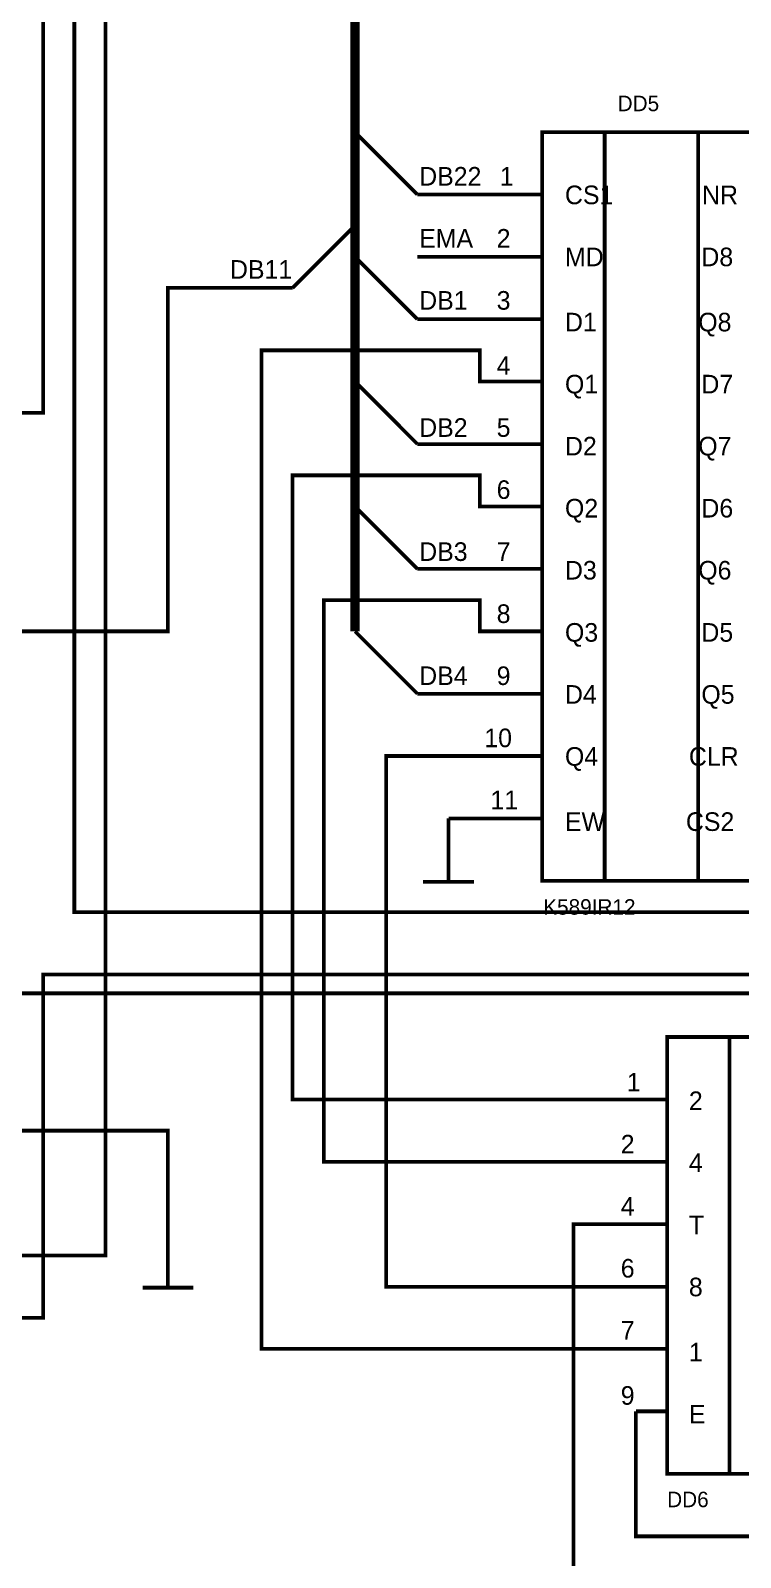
# Model space of a CAD drawing. Header units: millimetres. Extents: x 0 to 841, y 0 to 594.
# Drawn here: x 259.1 to 315.9, y 110.8 to 233.1 of the extents above; entities that cross this region are included whole.
import ezdxf

# ---------------------------------------------------------------- set-up
doc = ezdxf.new("R2010")
doc.units = ezdxf.units.MM
doc.layers.add('Sheet', color=255, linetype='Continuous')

msp = doc.modelspace()

# ---------------------------------------------------------------- linework, layer by layer
at = {"layer": 'Sheet'}
for points, const_width in [([(285.05, 184.99), (285.05, 234.99), (290.05, 239.99), (290.05, 399.99), (182.59, 399.99), (182.59, 464.99)], 0.749), ([(330.03, 345), (332.04, 345), (332.04, 332.49), (262.56, 332.49), (262.56, 162.5), (324.04, 162.5), (324.04, 175), (320.05, 175), (319.04, 175)], 0.3), ([(247.56, 314.99), (265.06, 314.99), (265.06, 134.99), (240.06, 134.99)], 0.3), ([(240.06, 130), (260.06, 130), (260.06, 157.49), (405.02, 157.49), (405.02, 300), (392.52, 300)], 0.3), ([(305.05, 269.99), (305.05, 242.49), (260.06, 242.49), (260.06, 202.49), (240.06, 202.49)], 0.3), ([(240.06, 139.99), (256.06, 139.99), (256.06, 155.99), (413.51, 155.99), (413.51, 264.99)], 0.3), ([(285.05, 224.99), (290.05, 219.99)], 0.3), ([(305.05, 224.99), (305.05, 165)], 0.3), ([(312.55, 224.99), (312.55, 165)], 0.3), ([(297.55, 219.99), (290.05, 219.99)], 0.3), ([(300.05, 219.99), (297.55, 219.99)], 0.3), ([(285.05, 217.5), (280.05, 212.5)], 0.3), ([(290.05, 210), (285.05, 215)], 0.3), ([(297.55, 215), (290.05, 215)], 0.3), ([(300.05, 215), (297.55, 215)], 0.3), ([(217.58, 207.5), (212.58, 207.5), (212.58, 184.99), (242.56, 184.99), (270.06, 184.99), (270.06, 212.5), (280.05, 212.5)], 0.3), ([(297.55, 210), (290.05, 210), (290.05, 210)], 0.3), ([(300.05, 210), (297.55, 210)], 0.3), ([(297.55, 205), (295.05, 205), (295.05, 207.5), (277.56, 207.5), (277.56, 127.5), (307.55, 127.5)], 0.3), ([(290.05, 199.99), (285.05, 205)], 0.3), ([(300.05, 205), (297.55, 205)], 0.3), ([(297.55, 199.99), (290.05, 199.99), (290.05, 199.99)], 0.3), ([(300.05, 199.99), (297.55, 199.99)], 0.3), ([(297.55, 194.99), (295.05, 194.99), (295.05, 197.49), (280.05, 197.49), (280.05, 147.49), (307.55, 147.49)], 0.3), ([(290.05, 189.99), (285.05, 194.99)], 0.3), ([(300.05, 194.99), (297.55, 194.99)], 0.3), ([(297.55, 189.99), (290.05, 189.99)], 0.3), ([(300.05, 189.99), (297.55, 189.99)], 0.3), ([(297.55, 184.99), (295.05, 184.99), (295.05, 187.49), (282.55, 187.49), (282.55, 142.49), (307.55, 142.49)], 0.3), ([(290.05, 179.99), (285.05, 184.99)], 0.3), ([(300.05, 184.99), (297.55, 184.99)], 0.3), ([(297.55, 179.99), (290.05, 179.99), (290.05, 179.99)], 0.3), ([(300.05, 179.99), (297.55, 179.99)], 0.3), ([(297.55, 175), (287.55, 175), (287.55, 132.48), (307.55, 132.48)], 0.3), ([(300.05, 175), (297.55, 175)], 0.3), ([(292.55, 170), (292.55, 164.92)], 0.3), ([(297.55, 170), (292.55, 170)], 0.3), ([(300.05, 170), (297.55, 170)], 0.3), ([(290.51, 164.92), (294.58, 164.92)], 0.3), ([(315.05, 152.49), (315.05, 117.5)], 0.3), ([(310.05, 147.49), (307.55, 147.49)], 0.3), ([(240.06, 144.99), (270.06, 144.99), (270.06, 137.49)], 0.3), ([(310.05, 142.49), (307.55, 142.49)], 0.3), ([(270.06, 137.49), (270.06, 132.41)], 0.3), ([(307.55, 137.49), (302.55, 137.49), (302.55, 107.49)], 0.3), ([(310.05, 137.49), (307.55, 137.49)], 0.3), ([(268.03, 132.41), (272.1, 132.41)], 0.3), ([(310.05, 132.48), (307.55, 132.48)], 0.3), ([(310.05, 127.5), (307.55, 127.5)], 0.3), ([(310.05, 122.5), (307.55, 122.5)], 0.3), ([(307.55, 122.5), (307.55, 112.49), (340.03, 112.49), (340.03, 117.5), (342.53, 117.5)], 0.3)]:
    msp.add_lwpolyline(points, dxfattribs=dict(at, const_width=const_width))
at = {"layer": 'Sheet', "const_width": 0.3}
for points in [[(300.05, 224.99), (317.55, 224.99), (317.55, 165), (300.05, 165), (300.05, 224.99)], [(310.05, 152.49), (327.53, 152.49), (327.53, 117.5), (310.05, 117.5), (310.05, 152.49)]]:
    msp.add_lwpolyline(points, close=True, dxfattribs=at)

# ---------------------------------------------------------------- texts
at = {"layer": 'Sheet'}
for s, height, p in [('DD5', 1.243, (306.09, 226.66)), ('DB22', 1.491, (290.19, 220.7)), ('1', 1.49, (296.65, 220.7)), ('CS1', 1.491, (301.87, 219.21)), ('INR', 1.491, (312.3, 219.21)), ('EMA', 1.491, (290.19, 215.73)), ('2', 1.49, (296.4, 215.73)), ('MD', 1.491, (301.87, 214.24)), ('D8', 1.491, (312.8, 214.24)), ('DB11', 1.491, (275.03, 213.24)), ('DB1', 1.491, (290.19, 210.76)), ('3', 1.49, (296.4, 210.76)), ('D1', 1.491, (301.87, 209.02)), ('Q8', 1.491, (312.55, 209.02)), ('4', 1.49, (296.4, 205.54)), ('Q1', 1.491, (301.87, 204.05)), ('D7', 1.491, (312.8, 204.05)), ('DB2', 1.491, (290.19, 200.57)), ('5', 1.49, (296.4, 200.57)), ('D2', 1.491, (301.87, 199.08)), ('Q7', 1.491, (312.55, 199.08)), ('6', 1.49, (296.4, 195.6)), ('Q2', 1.491, (301.87, 194.11)), ('D6', 1.491, (312.8, 194.11)), ('DB3', 1.491, (290.19, 190.63)), ('7', 1.49, (296.4, 190.63)), ('D3', 1.491, (301.87, 189.14)), ('Q6', 1.491, (312.55, 189.14)), ('8', 1.49, (296.4, 185.66)), ('Q3', 1.491, (301.87, 184.16)), ('D5', 1.491, (312.8, 184.16)), ('DB4', 1.491, (290.19, 180.69)), ('9', 1.49, (296.4, 180.69)), ('D4', 1.491, (301.87, 179.19)), ('Q5', 1.491, (312.8, 179.19)), ('10', 1.491, (295.41, 175.71)), ('Q4', 1.491, (301.87, 174.22)), ('CLR', 1.491, (311.8, 174.22)), ('11', 1.491, (295.9, 170.74)), ('EW', 1.491, (301.87, 169)), ('CS2', 1.491, (311.56, 169)), ('K589IR12', 1.243, (300.13, 162.29)), ('1', 1.49, (306.83, 148.13)), ('2', 1.49, (311.8, 146.64)), ('2', 1.49, (306.34, 143.16)), ('4', 1.49, (311.8, 141.67)), ('4', 1.49, (306.34, 138.19)), ('T', 1.49, (311.8, 136.69)), ('6', 1.49, (306.34, 133.22)), ('8', 1.49, (311.8, 131.72)), ('7', 1.49, (306.34, 128.24)), ('1', 1.49, (311.8, 126.5)), ('9', 1.49, (306.34, 123.03)), ('E', 1.49, (311.8, 121.53)), ('DD6', 1.243, (310.06, 114.82))]:
    msp.add_text(s, height=height, dxfattribs=at).set_placement(p)

doc.saveas('drawing.dxf')
